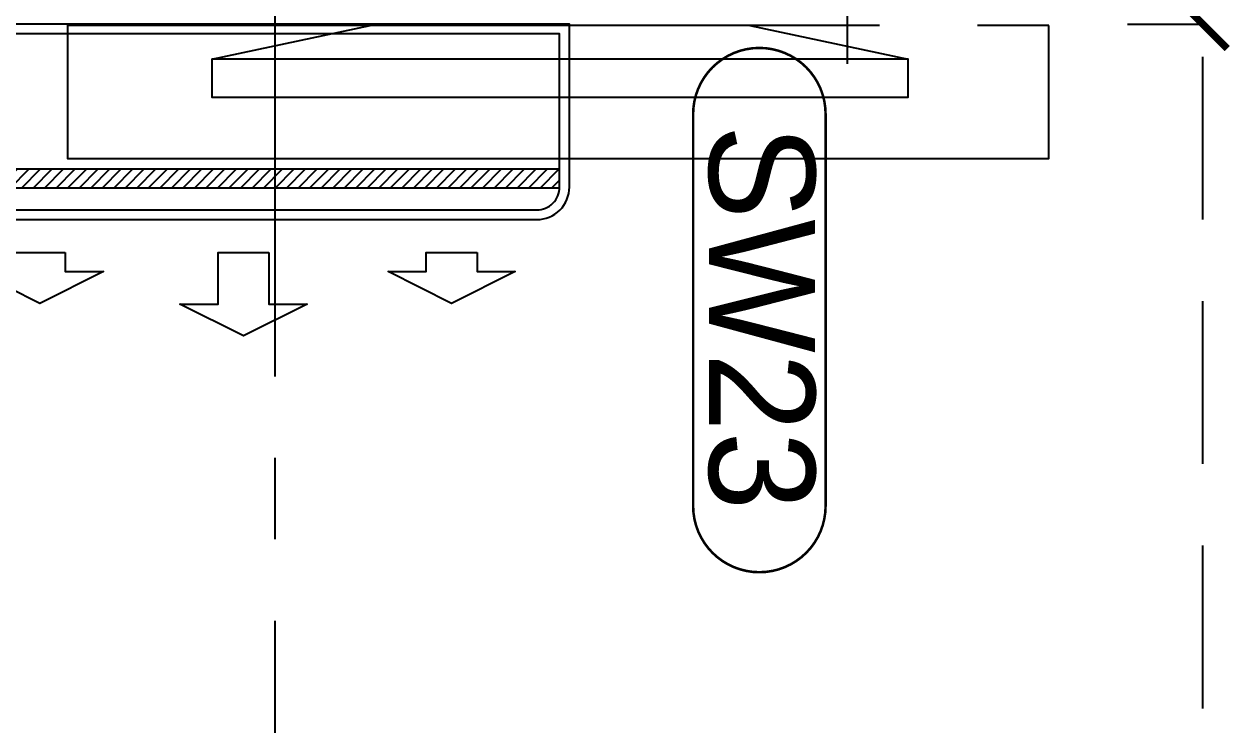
# Model space of a CAD drawing. Header units: millimetres. Extents: x -414464 to 1686, y -90036 to 108605.
# Drawn here: x -105609 to -103758, y -75960 to -74885 of the extents above; entities that cross this region are included whole.
import ezdxf

# ---------------------------------------------------------------- set-up
doc = ezdxf.new("R2010")
doc.units = ezdxf.units.MM
doc.header["$LTSCALE"] = 1000
doc.header["$MEASUREMENT"] = 0
for name, pattern in [('$1$AUDIT_D_120904163729-0', [0]), ('$36$HIDDEN', [0.375, 0.25, -0.125]), ('AUDIT_D_120904163729-0', [0]), ('T8(T9 IS SIMILAR) - DIMENSION & TEXTING$1$AUDIT_D_120904163729-0', [0]), ('T8(T9 IS SIMILAR) - DIMENSION & TEXTING$1$HIDDEN', [0.375, 0.25, -0.125]), ('T8(T9 IS SIMILAR) - DIMENSION & TEXTING$1$T8 - TYPICAL FLOOR CORE$0$( Hidden )', [0.375, 0.25, -0.125]), ('T8_REFUGE COLUMNS$1$CENTER2', [1.125, 0.75, -0.125, 0.125, -0.125])]:
    doc.linetypes.add(name, pattern=pattern)
doc.layers.get('0').update_dxf_attribs({"linetype": 'AUDIT_D_120904163729-0'})
for name, color, linetype in [('$0$A-HATCH -160', 251, '$1$AUDIT_D_120904163729-0'), ('$21$A-DIMENSIONS', 2, '$36$HIDDEN'), ('3BHK-A$1$a-furniture', 8, 'Continuous'), ('3BHK-A$1$A-INDOOR UNIT', 30, 'Continuous'), ('a-rcc', 3, 'Continuous'), ('T8(T9 IS SIMILAR) - DIMENSION & TEXTING$1$A-DIMENSIONS', 2, 'T8(T9 IS SIMILAR) - DIMENSION & TEXTING$1$HIDDEN'), ('T8(T9 IS SIMILAR) - DIMENSION & TEXTING$1$A-PLUMBING', 7, 'T8(T9 IS SIMILAR) - DIMENSION & TEXTING$1$AUDIT_D_120904163729-0'), ('T8(T9 IS SIMILAR) - DIMENSION & TEXTING$1$U-TI-TEXT', 7, 'Continuous'), ('T8(T9 IS SIMILAR)$1$$6$a-beam 2', 50, 'Continuous'), ('T8_REFUGE COLUMNS$1$A-CENTERLINE', 193, 'T8_REFUGE COLUMNS$1$CENTER2'), ('T8_TYPICAL COLUMNS$1$A-RCC COLS', 3, 'Continuous')]:
    doc.layers.add(name, color=color, linetype=linetype)
doc.layers.add('T8(T9 IS SIMILAR)$1$D&W', color=8, linetype='Continuous', lineweight=25)
doc.layers.add('T8_REFUGE COLUMNS$1$A-COLUMN NO size reduce', color=81, linetype='Continuous', lineweight=25)
doc.styles.add('T8(T9 IS SIMILAR) - DIMENSION & TEXTING$1$Romans 1', font='romans.shx', dxfattribs={"height": 100})
doc.styles.add('T8_REFUGE COLUMNS$1$STANDARD', font='GOTHIC.TTF')
doc.dimstyles.new('T8(T9 IS SIMILAR) - DIMENSION & TEXTING$1$ALPINE S', dxfattribs={"dimscale": 0, "dimtxt": 100, "dimasz": 75, "dimexe": 0, "dimexo": 0, "dimgap": 75, "dimtad": 1, "dimdec": 0, "dimzin": 0, "dimdsep": 46, "dimtxsty": 'T8(T9 IS SIMILAR) - DIMENSION & TEXTING$1$Romans 1', "dimblk": 'T8(T9 IS SIMILAR) - DIMENSION & TEXTING$1$_ArchTick', "dimcen": 0.09, "dimclrd": 256, "dimclre": 256, "dimclrt": 7, "dimadec": 0, "dimazin": 0, "dimtfac": 1, "dimtdec": 0, "dimtofl": 0, "dimtmove": 1, "dimatfit": 0, "dimldrblk": 'T8(T9 IS SIMILAR) - DIMENSION & TEXTING$1$_Open90', "dimfxl": 1, "dimtolj": 1, "dimtzin": 0, "dimarcsym": 0})

# ---------------------------------------------------------------- blocks, each defined once
blk = doc.blocks.new('T8_REFUGE COLUMNS')
at = {"layer": 'T8_REFUGE COLUMNS$1$A-CENTERLINE'}
blk.add_line((1223527.8, -5712032.4), (1182137.1, -5712032.4), dxfattribs=at)
at = {"layer": 'T8_REFUGE COLUMNS$1$A-COLUMN NO size reduce', "linetype": 'ByBlock', "const_width": 3.9}
blk.add_lwpolyline([(1215250.4, -5711391.2, -1), (1215250.4, -5711188), (1215851.8, -5711188, -1), (1215851.8, -5711391.2)], format="xyb", close=True, dxfattribs=at)
at = {"layer": 'T8_REFUGE COLUMNS$1$A-COLUMN NO size reduce', "linetype": 'ByBlock', "insert": (1215266.7, -5711204.2), "char_height": 162.5, "attachment_point": 1, "style": 'T8_REFUGE COLUMNS$1$STANDARD'}
blk.add_mtext_dynamic_manual_height_columns('SW23', width=444.685, gutter_width=500, heights=[0], dxfattribs=at)
blk = doc.blocks.new('T8_TYPICAL COLUMNS')
at = {"layer": 'T8_TYPICAL COLUMNS$1$A-RCC COLS', "linetype": 'ByBlock'}
blk.add_blockref('T8_REFUGE COLUMNS', (0, 0), dxfattribs=at)
blk = doc.blocks.new('3BHK-A$1$A$C7BF77BFD')
at = {"layer": '3BHK-A$1$a-furniture'}
for p, q in [((-300, 1078.1), (-246.9, 1328.1)), ((-300, 1078.1), (-300, 478.1)), ((-246.9, 228.1), (-300, 478.1))]:
    blk.add_line(p, q, dxfattribs=at)
for points in [[(-300, 1550), (-300, 0), (-90, 0), (-90, 1550)], [(-246.9, 228.1), (-186.9, 228.1), (-186.9, 1328.1), (-246.9, 1328.1)]]:
    blk.add_lwpolyline(points, close=True, dxfattribs=at)
blk = doc.blocks.new('3BHK-A$1$1.5tr')
at = {"layer": '3BHK-A$1$A-INDOOR UNIT'}
h = blk.add_hatch(dxfattribs=at)
h.set_pattern_fill('ANSI31', color=3, scale=100, style=0)
h.paths.add_polyline_path([(222.8, 485), (251, 485), (251, -485), (222.8, -485)])
for points in [[(300, 450), (300, -450, -0.414214), (250, -500), (0, -500), (0, 500), (250, 500, -0.414214)], [(285, 450), (285, -450, -0.414214), (250, -485), (15, -485), (15, 485), (250, 485, -0.414214)]]:
    blk.add_lwpolyline(points, format="xyb", close=True, dxfattribs=at)
at = {"layer": '3BHK-A$1$A-INDOOR UNIT', "color": 3}
blk.add_lwpolyline([(222.8, 485), (251, 485), (251, -485), (222.8, -485)], close=True, dxfattribs=at)
at = {"layer": '3BHK-A$1$A-INDOOR UNIT', "color": 0, "ltscale": 300}
for points in [[(350.5, 273.3), (379.7, 273.3), (379.7, 214.8), (428.5, 312.3), (379.7, 409.8), (379.7, 351.3), (350.5, 351.3)], [(350.5, -39), (429.7, -39), (429.7, -97.5), (478.5, 0), (429.7, 97.5), (429.7, 39), (350.5, 39)], [(350.5, -358.3), (379.7, -358.3), (379.7, -416.8), (428.5, -319.3), (379.7, -221.8), (379.7, -280.3), (350.5, -280.3)]]:
    blk.add_lwpolyline(points, close=True, dxfattribs=at)
blk = doc.blocks.new('3BHK-A')
at = {"layer": '3BHK-A$1$a-furniture', "extrusion": (-0.000159308, -0.000512151, -1), "xscale": 0.9713175508422193, "yscale": 0.9713175508422193, "zscale": -0.9713175508422207, "rotation": 0.001496270594270631}
blk.add_blockref('3BHK-A$1$A$C7BF77BFD', (-1197138.6, -5712350.5, 2734.5), dxfattribs=at)
at = {"layer": '3BHK-A$1$A-INDOOR UNIT', "rotation": 180}
blk.add_blockref('3BHK-A$1$1.5tr', (1197432.3, -5712081, 0), dxfattribs=at)
blk = doc.blocks.new('T8(T9 IS SIMILAR) - DIMENSION & TEXTING$1$_ArchTick')
at = {"color": 0, "linetype": 'ByBlock', "const_width": 0.15}
blk.add_lwpolyline([(-0.5, -0.5), (0.5, 0.5)], dxfattribs=at)
blk = doc.blocks.new('*D1509')
at = {"layer": 'T8(T9 IS SIMILAR) - DIMENSION & TEXTING$1$A-DIMENSIONS', "linetype": 'T8(T9 IS SIMILAR) - DIMENSION & TEXTING$1$HIDDEN', "lineweight": -2, "transparency": 16777216}
for p, q in [((1215112.3, -5710724.7), (1215112.3, -5710609.5)), ((1218412.3, -5710724.7), (1218412.3, -5710609.5))]:
    blk.add_line(p, q, dxfattribs=at)
at = {"layer": 'T8(T9 IS SIMILAR) - DIMENSION & TEXTING$1$A-DIMENSIONS', "lineweight": -2, "transparency": 16777216}
blk.add_line((1218412.3, -5710609.5), (1215112.3, -5710609.5), dxfattribs=at)
at = {"layer": 'T8(T9 IS SIMILAR) - DIMENSION & TEXTING$1$A-DIMENSIONS', "linetype": 'ByBlock', "lineweight": -2, "transparency": 16777216, "xscale": 75, "yscale": 75, "zscale": 75, "rotation": 180}
blk.add_blockref('T8(T9 IS SIMILAR) - DIMENSION & TEXTING$1$_ArchTick', (1215112.3, -5710609.5), dxfattribs=at)
at = {"layer": 'T8(T9 IS SIMILAR) - DIMENSION & TEXTING$1$A-DIMENSIONS', "linetype": 'ByBlock', "lineweight": -2, "transparency": 16777216, "xscale": 75, "yscale": 75, "zscale": 75}
blk.add_blockref('T8(T9 IS SIMILAR) - DIMENSION & TEXTING$1$_ArchTick', (1218412.3, -5710609.5), dxfattribs=at)
at = {"layer": 'T8(T9 IS SIMILAR) - DIMENSION & TEXTING$1$A-DIMENSIONS', "color": 7, "linetype": 'ByBlock', "transparency": 16777216, "insert": (1216762.3, -5710484.5), "char_height": 100, "attachment_point": 5, "style": 'T8(T9 IS SIMILAR) - DIMENSION & TEXTING$1$Romans 1'}
blk.add_mtext('\\A1;3300', dxfattribs=at)
blk = doc.blocks.new('T8(T9 IS SIMILAR) - DIMENSION & TEXTING$1$_Open90')
at = {"color": 0, "linetype": 'ByBlock', "lineweight": -2}
for p, q in [((-0.5, 0.5), (0, 0)), ((0, 0), (-1, 0)), ((0, 0), (-0.5, -0.5))]:
    blk.add_line(p, q, dxfattribs=at)
blk = doc.blocks.new('*D446')
at = {"layer": 'T8(T9 IS SIMILAR) - DIMENSION & TEXTING$1$U-TI-TEXT', "lineweight": -2, "transparency": 16777216}
for p, q in [((7264.9, 2556.4), (7313.7, 2718.9)), ((7313.7, 2718.9), (7720.8, 2718.9)), ((7114.9, 2556.4), (7039.9, 2556.4)), ((7114.9, 2556.4), (7414.9, 2556.4)), ((7414.9, 2556.4), (7489.9, 2556.4))]:
    blk.add_line(p, q, dxfattribs=at)
at = {"layer": 'T8(T9 IS SIMILAR) - DIMENSION & TEXTING$1$U-TI-TEXT', "linetype": 'T8(T9 IS SIMILAR) - DIMENSION & TEXTING$1$T8 - TYPICAL FLOOR CORE$0$( Hidden )', "lineweight": -2, "transparency": 16777216}
for p, q in [((7114.9, 2554.4), (7114.9, 2556.4)), ((7414.9, 2554.4), (7414.9, 2556.4))]:
    blk.add_line(p, q, dxfattribs=at)
at = {"layer": 'T8(T9 IS SIMILAR) - DIMENSION & TEXTING$1$U-TI-TEXT', "linetype": 'ByBlock', "lineweight": -2, "transparency": 16777216, "xscale": 75, "yscale": 75, "zscale": 75}
blk.add_blockref('T8(T9 IS SIMILAR) - DIMENSION & TEXTING$1$_ArchTick', (7114.9, 2556.4), dxfattribs=at)
at = {"layer": 'T8(T9 IS SIMILAR) - DIMENSION & TEXTING$1$U-TI-TEXT', "linetype": 'ByBlock', "lineweight": -2, "transparency": 16777216, "xscale": 75, "yscale": 75, "zscale": 75, "rotation": 180}
blk.add_blockref('T8(T9 IS SIMILAR) - DIMENSION & TEXTING$1$_ArchTick', (7414.9, 2556.4), dxfattribs=at)
at = {"layer": 'T8(T9 IS SIMILAR) - DIMENSION & TEXTING$1$U-TI-TEXT', "color": 7, "linetype": 'ByBlock', "transparency": 16777216, "insert": (7517.3, 2843.9), "char_height": 100, "attachment_point": 5, "style": 'T8(T9 IS SIMILAR) - DIMENSION & TEXTING$1$Romans 1', "bg_fill": 3, "box_fill_scale": 1.25, "bg_fill_color": 256, "bg_fill_true_color": 13158600, "bg_fill_transparency": 0}
blk.add_mtext('\\A1;300', dxfattribs=at)
blk = doc.blocks.new('T8(T9 IS SIMILAR) - DIMENSION & TEXTING$1$A$C77D62699')
at = {"layer": 'T8(T9 IS SIMILAR) - DIMENSION & TEXTING$1$U-TI-TEXT', "linetype": 'ByBlock'}
dim = blk.add_linear_dim(base=(7414.9, 2556.4), p1=(7114.9, 2234.1, 1.1), p2=(7414.9, 2234.5, 1.1), dimstyle='T8(T9 IS SIMILAR) - DIMENSION & TEXTING$1$ALPINE S', override={"dimscale": 1, "dimfxl": 2, "dimfxlon": 1, "dimtfill": 1, "dimarcsym": 1}, dxfattribs=at)
dim.commit()
dim.dimension.update_dxf_attribs({"geometry": '*D446', "text_midpoint": (7388.7, 2843.9)})
blk = doc.blocks.new('T8(T9 IS SIMILAR) - DIMENSION & TEXTING')
at = {"layer": 'T8(T9 IS SIMILAR) - DIMENSION & TEXTING$1$A-PLUMBING', "linetype": 'ByBlock'}
blk.add_blockref('T8(T9 IS SIMILAR) - DIMENSION & TEXTING$1$A$C77D62699', (1207452.3, -5713874), dxfattribs=at)
at = {"layer": 'T8(T9 IS SIMILAR) - DIMENSION & TEXTING$1$A-DIMENSIONS', "linetype": 'ByBlock'}
dim = blk.add_linear_dim(base=(1215112.3, -5710609.5), p1=(1218412.3, -5710724.7, 0.4), p2=(1215112.3, -5710724.7, 0.4), dimstyle='T8(T9 IS SIMILAR) - DIMENSION & TEXTING$1$ALPINE S', override={"dimscale": 1, "dimfxl": 5, "dimarcsym": 1}, dxfattribs=at)
dim.commit()
dim.dimension.update_dxf_attribs({"geometry": '*D1509', "text_midpoint": (1216762.3, -5710484.5)})
blk = doc.blocks.new('T8(T9 IS SIMILAR)')
at = {"layer": 'T8(T9 IS SIMILAR)$1$D&W', "linetype": 'ByBlock'}
blk.add_blockref('T8_TYPICAL COLUMNS', (0, 0), dxfattribs=at)
at = {"layer": 'T8(T9 IS SIMILAR)$1$D&W', "linetype": 'ByBlock', "xscale": -1}
blk.add_blockref('3BHK-A', (2412544.6, 0, 0.5), dxfattribs=at)
at = {"layer": 'T8(T9 IS SIMILAR)$1$$6$a-beam 2', "linetype": 'ByBlock'}
blk.add_blockref('T8(T9 IS SIMILAR) - DIMENSION & TEXTING', (0, 0), dxfattribs=at)
blk = doc.blocks.new('A$C48506478')
at = {"layer": '$21$A-DIMENSIONS', "linetype": 'ByBlock'}
blk.add_blockref('T8(T9 IS SIMILAR)', (-1195542.6, 5727884.6), dxfattribs=at)
at = {"layer": '$0$A-HATCH -160', "linetype": 'ByBlock'}
blk.add_blockref('T8(T9 IS SIMILAR) - DIMENSION & TEXTING', (-1195542.6, 5727884.6), dxfattribs=at)

msp = doc.modelspace()

# ---------------------------------------------------------------- block references
at = {"layer": 'a-rcc', "linetype": 'ByBlock', "rotation": 270}
msp.add_blockref('A$C48506478', (-121076, -55315.3, 0), dxfattribs=at)

doc.saveas('drawing.dxf')
